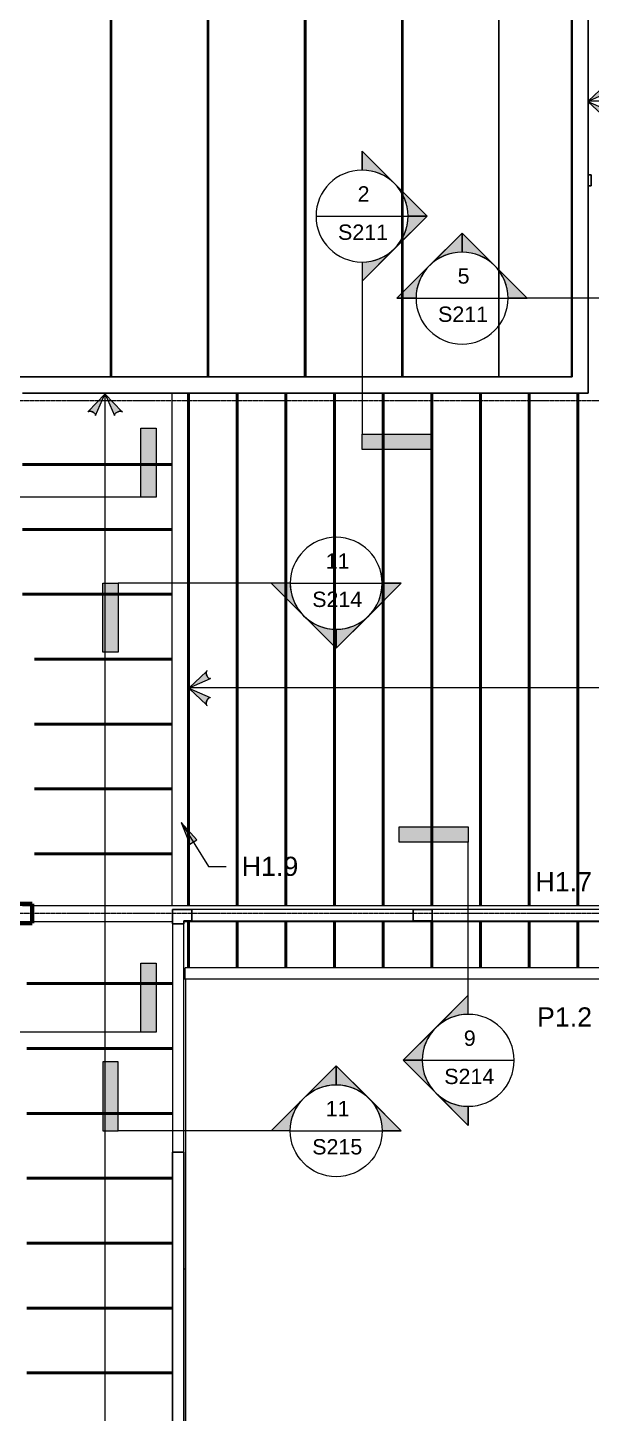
# Model space of a CAD drawing. Header units: inches. Extents: x -4036 to -1914, y 2 to 12338.
# Drawn here: x -3481 to -3203, y 11036 to 11719 of the extents above; entities that cross this region are included whole.
import ezdxf

# ---------------------------------------------------------------- set-up
doc = ezdxf.new("R2010")
doc.units = ezdxf.units.IN
doc.header["$MEASUREMENT"] = 0
doc.linetypes.add('Línea de rejilla', pattern=[0.875, 0.5, -0.125, 0.125, -0.125])
for name, color, linetype, lineweight in [('A-DETL-GENF', 92, 'Continuous', 9), ('A-GLAZ-CWMG', 51, 'Continuous', 9), ('A-WALL', 113, 'Continuous', 9), ('G-ANNO-SYMB', 111, 'Continuous', 9), ('G-ANNO-TEXT', 231, 'Continuous', 9), ('I-WALL', 2, 'Continuous', 9), ('S-BEAM', 12, 'Continuous', 9), ('S-BEAM-ANLY', 10, 'Continuous', 50), ('S-COLS', 52, 'Continuous', 9), ('S-COLS-SYMB', 171, 'Continuous', 70), ('S-GRID', 1, 'Continuous', 9)]:
    doc.layers.add(name, color=color, linetype=linetype, lineweight=lineweight)
doc.styles.add('Arial', font='arial.ttf', dxfattribs={"height": 9.448819})
doc.styles.add('Arial_2', font='arial.ttf', dxfattribs={"height": 7.559055})

# ---------------------------------------------------------------- blocks, each defined once
blk = doc.blocks.new('Rectangular Mullion - 5 1_2_-748986-FRAMING PLAN - 2ND FLOOR')
at = {"layer": 'A-GLAZ-CWMG', "lineweight": 25}
for p, q in [((0, 2.75), (-1.5, 2.75)), ((-1.5, 2.75), (-1.5, -2.75)), ((0, -2.75), (0, 2.75)), ((-1.5, -2.75), (0, -2.75))]:
    blk.add_line(p, q, dxfattribs=at)
blk = doc.blocks.new('Madera-Pilar - 235 x 235-1148042-FRAMING PLAN - 2ND FLOOR')
at = {"layer": 'S-COLS-SYMB'}
for p, q in [((-4.75, 4.75), (-4.75, -4.75)), ((-4.75, 4.75), (4.75, 4.75)), ((4.75, 4.75), (4.75, -4.75)), ((-4.75, -4.75), (4.75, -4.75))]:
    blk.add_line(p, q, dxfattribs=at)
blk = doc.blocks.new('TRUSS - 22_-1312648-FRAMING PLAN - 2ND FLOOR')
at = {"layer": 'S-BEAM'}
for p, q in [((113.1875, 0), (-139.675, 0)), ((143.675, 0), (121.0625, 0))]:
    blk.add_line(p, q, dxfattribs=at)
blk = doc.blocks.new('hollowcore plank - HEAVY-V112-FRAMING PLAN - 2ND FLOOR')
at = {"layer": 'S-BEAM'}
for p, q in [((0, 23.94), (224, 23.94)), ((0, 23.9), (224, 23.9)), ((0, 23.52), (224, 23.52)), ((224, -23.52), (0, -23.52)), ((0, -23.9), (224, -23.9)), ((0, -23.94), (224, -23.94))]:
    blk.add_line(p, q, dxfattribs=at)
blk = doc.blocks.new('hollowcore plank - HEAVY-V113-FRAMING PLAN - 2ND FLOOR')
at = {"layer": 'S-BEAM'}
for p, q in [((0, 23.52), (224, 23.52)), ((224, -23.52), (0, -23.52)), ((0, -23.9), (224, -23.9)), ((0, -23.94), (224, -23.94))]:
    blk.add_line(p, q, dxfattribs=at)
blk = doc.blocks.new('hollowcore plank - HEAVY-1550527-FRAMING PLAN - 2ND FLOOR')
at = {"layer": 'S-BEAM'}
for p, q in [((0, 23.9), (224, 23.9)), ((0, 23.52), (224, 23.52)), ((224, -11.91), (0, -11.91))]:
    blk.add_line(p, q, dxfattribs=at)
blk = doc.blocks.new('TRUSSES - TRUSSES-1144902-FRAMING PLAN - 2ND FLOOR')
at = {"layer": 'A-DETL-GENF'}
h = blk.add_hatch(color=256, dxfattribs=at)
h.paths.add_polyline_path([(583.2, 4.83), (593.75, 0.23), (585.15, 8.4), (585.24, 8.17), (585.29, 7.9), (585.26, 7.25), (585.06, 6.53), (584.73, 5.84), (584.3, 5.27), (583.83, 4.9), (583.6, 4.81), (583.39, 4.79)], flags=0)
h.paths.add_polyline_path([(583.2, -4.6), (583.39, -4.56), (583.6, -4.59), (583.9, -4.73), (584.06, -4.83), (584.52, -5.31), (584.91, -5.95), (585.18, -6.66), (585.3, -7.36), (585.24, -7.95), (585.15, -8.17), (593.75, 0), (583.9, -4.3)], flags=0)
for p, q in [((585.15, 8.4), (584.87, 8.66)), ((593.75, 0.23), (585.15, 8.4)), ((12.85, 0), (593.75, 0)), ((583.2, 4.83), (593.75, 0.23)), ((593.75, 0), (583.2, -4.6)), ((585.15, -8.17), (593.75, 0)), ((585.15, -8.17), (584.87, -8.43))]:
    blk.add_line(p, q, dxfattribs=at)
for centre, major_axis, start_param, end_param in [((584.04, 6.74), (0.84, 1.91), 5.767326, 6.283185), ((584.04, 6.74), (0.84, 1.91), 4.729651, 5.224453), ((584.04, 6.74), (0.84, 1.91), 5.251857, 5.755279), ((584.04, 6.74), (0.84, 1.91), 3.141593, 3.652293), ((584.04, 6.74), (0.84, 1.91), 3.673425, 4.171554), ((584.04, 6.74), (0.84, 1.91), 4.203055, 4.696194), ((584.04, -6.52), (-0.84, 1.91), 5.772485, 6.283185), ((584.04, -6.52), (-0.84, 1.91), 5.253224, 5.751353), ((584.04, -6.52), (-0.84, 1.91), 4.728584, 5.221723), ((584.04, -6.52), (-0.84, 1.91), 4.200325, 4.695127), ((584.04, -6.52), (-0.84, 1.91), 3.141593, 3.657452), ((584.04, -6.52), (-0.84, 1.91), 3.669499, 4.172921)]:
    blk.add_ellipse(centre, major_axis=major_axis, ratio=0.493649, start_param=start_param, end_param=end_param, dxfattribs=at)
for points, knots in [([(585.15, 8.4), (585.19, 8.33), (585.25, 8.18), (585.31, 7.82), (585.29, 7.26), (585.09, 6.52), (584.76, 5.84), (584.36, 5.3), (583.94, 4.94), (583.61, 4.79), (583.36, 4.78), (583.26, 4.81), (583.2, 4.83)], [0, 0, 0, 0, 0.066667, 0.133333, 0.266667, 0.4, 0.533333, 0.65, 0.766667, 0.883333, 0.941667, 1, 1, 1, 1]), ([(583.2, -4.6), (583.26, -4.58), (583.39, -4.55), (583.6, -4.57), (583.83, -4.67), (584.14, -4.87), (584.53, -5.28), (584.93, -5.93), (585.23, -6.73), (585.33, -7.41), (585.27, -7.9), (585.2, -8.09), (585.15, -8.17)], [0, 0, 0, 0, 0.066667, 0.133333, 0.2, 0.266667, 0.4, 0.533333, 0.666667, 0.833333, 0.916667, 1, 1, 1, 1])]:
    blk.add_open_spline(points, degree=3, knots=knots, dxfattribs=at)
blk = doc.blocks.new('TRUSSES - TRUSSES-1503725-FRAMING PLAN - 2ND FLOOR')
at = {"layer": 'A-DETL-GENF'}
h = blk.add_hatch(color=256, dxfattribs=at)
h.paths.add_polyline_path([(-372.17, 8.4), (-380.77, 0.23), (-370.41, 4.79), (-370.62, 4.81), (-370.85, 4.9), (-371.08, 5.06), (-371.54, 5.53), (-371.93, 6.17), (-372.2, 6.89), (-372.31, 7.59), (-372.26, 8.17)], flags=0)
h.paths.add_polyline_path([(-380.77, 0), (-372.17, -8.17), (-372.26, -7.95), (-372.31, -7.68), (-372.28, -7.02), (-372.08, -6.3), (-371.74, -5.61), (-371.31, -5.04), (-370.85, -4.68), (-370.62, -4.59), (-370.41, -4.56), (-370.22, -4.6)], flags=0)
h = blk.add_hatch(color=256, dxfattribs=at)
h.paths.add_polyline_path([(372.17, 8.4), (372.29, 8.01), (372.31, 7.9), (372.28, 7.25), (372.08, 6.53), (371.74, 5.84), (371.31, 5.27), (370.85, 4.9), (370.62, 4.81), (370.41, 4.79), (370.22, 4.83), (380.77, 0.23), (372.57, 8.01)], flags=0)
h.paths.add_polyline_path([(380.77, 0), (370.41, -4.56), (370.62, -4.59), (370.85, -4.68), (371.08, -4.83), (371.54, -5.31), (371.93, -5.95), (372.2, -6.66), (372.31, -7.36), (372.26, -7.95), (372.17, -8.17)], flags=0)
for p, q in [((0, 14.61), (-12.61, 7.43)), ((0, 14.61), (12.85, 7.43)), ((-372.17, 8.4), (-380.77, 0.23)), ((-372.17, 8.4), (-371.89, 8.66)), ((-12.61, 7.43), (-12.61, -7.43)), ((12.85, -7.43), (12.85, 7.43)), ((12.85, 7.43), (12.85, -7.43)), ((372.17, 8.4), (371.89, 8.66)), ((380.77, 0.23), (372.17, 8.4)), ((-380.77, 0.23), (-370.22, 4.83)), ((-12.61, 0), (-380.77, 0)), ((12.85, 0), (380.77, 0)), ((370.22, 4.83), (380.77, 0.23)), ((-380.77, 0), (-372.17, -8.17)), ((-370.22, -4.6), (-380.77, 0)), ((380.77, 0), (370.22, -4.6)), ((372.17, -8.17), (380.77, 0)), ((-372.17, -8.17), (-371.89, -8.43)), ((0, -14.56), (-12.61, -7.43)), ((0, -14.56), (12.85, -7.43)), ((372.17, -8.17), (371.89, -8.43))]:
    blk.add_line(p, q, dxfattribs=at)
for centre, major_axis, start_param, end_param in [((-371.06, 6.74), (-0.84, 1.91), 0.527907, 1.031328), ((-371.06, 6.74), (-0.84, 1.91), 1.058732, 1.553534), ((-371.06, 6.74), (-0.84, 1.91), 0, 0.515859), ((371.06, 6.74), (0.84, 1.91), 5.767326, 6.283185), ((371.06, 6.74), (0.84, 1.91), 4.729651, 5.224453), ((371.06, 6.74), (0.84, 1.91), 5.251857, 5.755279), ((-371.06, 6.74), (-0.84, 1.91), 1.586991, 2.08013), ((-371.06, 6.74), (-0.84, 1.91), 2.111632, 2.609761), ((-371.06, 6.74), (-0.84, 1.91), 2.630892, 3.141593), ((371.06, 6.74), (0.84, 1.91), 3.141593, 3.652293), ((371.06, 6.74), (0.84, 1.91), 3.673425, 4.171554), ((371.06, 6.74), (0.84, 1.91), 4.203055, 4.696194), ((-371.06, -6.52), (0.84, 1.91), 1.588058, 2.082861), ((-371.06, -6.52), (0.84, 1.91), 1.061463, 1.554602), ((-371.06, -6.52), (0.84, 1.91), 0.531832, 1.029961), ((-371.06, -6.52), (0.84, 1.91), 0, 0.5107), ((371.06, -6.52), (-0.84, 1.91), 5.772485, 6.283185), ((371.06, -6.52), (-0.84, 1.91), 5.253224, 5.751353), ((371.06, -6.52), (-0.84, 1.91), 4.728584, 5.221723), ((371.06, -6.52), (-0.84, 1.91), 4.200325, 4.695127), ((-371.06, -6.52), (0.84, 1.91), 2.110265, 2.613686), ((-371.06, -6.52), (0.84, 1.91), 2.625734, 3.141593), ((371.06, -6.52), (-0.84, 1.91), 3.141593, 3.657452), ((371.06, -6.52), (-0.84, 1.91), 3.669499, 4.172921)]:
    blk.add_ellipse(centre, major_axis=major_axis, ratio=0.493649, start_param=start_param, end_param=end_param, dxfattribs=at)
for points, knots in [([(-370.22, 4.83), (-370.28, 4.81), (-370.4, 4.78), (-370.62, 4.8), (-370.84, 4.89), (-371.16, 5.1), (-371.55, 5.5), (-371.95, 6.16), (-372.25, 6.96), (-372.34, 7.64), (-372.28, 8.12), (-372.21, 8.31), (-372.17, 8.4)], [0, 0, 0, 0, 0.066667, 0.133333, 0.2, 0.266667, 0.4, 0.533333, 0.666667, 0.833333, 0.916667, 1, 1, 1, 1]), ([(372.17, 8.4), (372.2, 8.33), (372.26, 8.18), (372.33, 7.82), (372.31, 7.26), (372.1, 6.52), (371.77, 5.84), (371.37, 5.3), (370.96, 4.94), (370.62, 4.79), (370.38, 4.78), (370.27, 4.81), (370.22, 4.83)], [0, 0, 0, 0, 0.066667, 0.133333, 0.266667, 0.4, 0.533333, 0.65, 0.766667, 0.883333, 0.941667, 1, 1, 1, 1]), ([(-372.17, -8.17), (-372.2, -8.1), (-372.26, -7.96), (-372.33, -7.59), (-372.31, -7.03), (-372.1, -6.3), (-371.77, -5.62), (-371.37, -5.08), (-370.96, -4.71), (-370.62, -4.57), (-370.38, -4.55), (-370.27, -4.58), (-370.22, -4.6)], [0, 0, 0, 0, 0.066667, 0.133333, 0.266667, 0.4, 0.533333, 0.65, 0.766667, 0.883333, 0.941667, 1, 1, 1, 1]), ([(370.22, -4.6), (370.28, -4.58), (370.4, -4.55), (370.62, -4.57), (370.84, -4.67), (371.16, -4.87), (371.55, -5.28), (371.95, -5.93), (372.25, -6.73), (372.34, -7.41), (372.28, -7.9), (372.21, -8.09), (372.17, -8.17)], [0, 0, 0, 0, 0.066667, 0.133333, 0.2, 0.266667, 0.4, 0.533333, 0.666667, 0.833333, 0.916667, 1, 1, 1, 1])]:
    blk.add_open_spline(points, degree=3, knots=knots, dxfattribs=at)
blk = doc.blocks.new('TRUSSES - TRUSSES-1318064-FRAMING PLAN - 2ND FLOOR')
at = {"layer": 'A-DETL-GENF'}
h = blk.add_hatch(color=256, dxfattribs=at)
h.paths.add_polyline_path([(-232.9, 8.4), (-241.5, 0.23), (-231.14, 4.79), (-231.35, 4.81), (-231.58, 4.9), (-231.81, 5.06), (-232.27, 5.53), (-232.66, 6.17), (-232.93, 6.89), (-233.05, 7.59), (-232.99, 8.17)], flags=0)
h.paths.add_polyline_path([(-241.5, 0), (-232.9, -8.17), (-232.99, -7.95), (-233.04, -7.68), (-233.01, -7.02), (-232.81, -6.3), (-232.48, -5.61), (-232.05, -5.04), (-231.58, -4.68), (-231.35, -4.59), (-231.14, -4.56), (-230.95, -4.6), (-234.16, -3.21)], flags=0)
h = blk.add_hatch(color=256, dxfattribs=at)
h.paths.add_polyline_path([(232.9, 8.4), (232.99, 8.17), (233.04, 7.9), (233.01, 7.25), (232.81, 6.53), (232.48, 5.84), (232.05, 5.27), (231.58, 4.9), (231.35, 4.81), (231.14, 4.79), (230.95, 4.83), (241.5, 0.23), (237.39, 4.13)], flags=0)
h.paths.add_polyline_path([(241.5, 0), (231.14, -4.56), (231.35, -4.59), (231.58, -4.68), (231.81, -4.83), (232.27, -5.31), (232.66, -5.95), (232.93, -6.66), (233.05, -7.36), (232.99, -7.95), (232.9, -8.17), (237.39, -3.9)], flags=0)
for p, q in [((0, 14.61), (-12.61, 7.43)), ((0, 14.61), (12.85, 7.43)), ((-232.9, 8.4), (-241.5, 0.23)), ((-232.9, 8.4), (-232.62, 8.66)), ((-12.61, 7.43), (-12.61, -7.43)), ((12.85, -7.43), (12.85, 7.43)), ((12.85, 7.43), (12.85, -7.43)), ((232.9, 8.4), (232.62, 8.66)), ((241.5, 0.23), (232.9, 8.4)), ((-241.5, 0.23), (-230.95, 4.83)), ((-241.5, 0), (-232.9, -8.17)), ((-230.95, -4.6), (-241.5, 0)), ((-12.61, 0), (-241.5, 0)), ((12.85, 0), (241.5, 0)), ((230.95, 4.83), (241.5, 0.23)), ((241.5, 0), (230.95, -4.6)), ((232.9, -8.17), (241.5, 0)), ((-232.9, -8.17), (-232.62, -8.43)), ((0, -14.56), (-12.61, -7.43)), ((0, -14.56), (12.85, -7.43)), ((232.9, -8.17), (232.62, -8.43))]:
    blk.add_line(p, q, dxfattribs=at)
for centre, major_axis, start_param, end_param in [((-231.79, 6.74), (-0.84, 1.91), 0.527907, 1.031328), ((-231.79, 6.74), (-0.84, 1.91), 1.058732, 1.553534), ((-231.79, 6.74), (-0.84, 1.91), 0, 0.515859), ((231.79, 6.74), (0.84, 1.91), 5.767326, 6.283185), ((231.79, 6.74), (0.84, 1.91), 4.729651, 5.224453), ((231.79, 6.74), (0.84, 1.91), 5.251857, 5.755279), ((-231.79, 6.74), (-0.84, 1.91), 1.586991, 2.08013), ((-231.79, 6.74), (-0.84, 1.91), 2.111632, 2.609761), ((-231.79, 6.74), (-0.84, 1.91), 2.630892, 3.141593), ((231.79, 6.74), (0.84, 1.91), 3.141593, 3.652293), ((231.79, 6.74), (0.84, 1.91), 3.673425, 4.171554), ((231.79, 6.74), (0.84, 1.91), 4.203055, 4.696194), ((-231.79, -6.52), (0.84, 1.91), 1.588058, 2.069331), ((-231.79, -6.52), (0.84, 1.91), 1.061463, 1.554602), ((-231.79, -6.52), (0.84, 1.91), 0.531832, 1.029961), ((-231.79, -6.52), (0.84, 1.91), 0, 0.5107), ((231.79, -6.52), (-0.84, 1.91), 5.772485, 6.283185), ((231.79, -6.52), (-0.84, 1.91), 5.253224, 5.751353), ((231.79, -6.52), (-0.84, 1.91), 4.728584, 5.221723), ((231.79, -6.52), (-0.84, 1.91), 4.213855, 4.695127), ((-231.79, -6.52), (0.84, 1.91), 2.110265, 2.613686), ((-231.79, -6.52), (0.84, 1.91), 2.625734, 3.141593), ((231.79, -6.52), (-0.84, 1.91), 3.141593, 3.657452), ((231.79, -6.52), (-0.84, 1.91), 3.669499, 4.172921)]:
    blk.add_ellipse(centre, major_axis=major_axis, ratio=0.493649, start_param=start_param, end_param=end_param, dxfattribs=at)
for points, knots in [([(-230.95, 4.83), (-231.01, 4.81), (-231.14, 4.78), (-231.35, 4.8), (-231.58, 4.89), (-231.89, 5.1), (-232.28, 5.5), (-232.68, 6.16), (-232.98, 6.96), (-233.08, 7.64), (-233.02, 8.12), (-232.95, 8.31), (-232.9, 8.4)], [0, 0, 0, 0, 0.066667, 0.133333, 0.2, 0.266667, 0.4, 0.533333, 0.666667, 0.833333, 0.916667, 1, 1, 1, 1]), ([(232.9, 8.4), (232.94, 8.33), (233, 8.18), (233.06, 7.82), (233.04, 7.26), (232.84, 6.52), (232.51, 5.84), (232.11, 5.3), (231.69, 4.94), (231.36, 4.79), (231.11, 4.78), (231.01, 4.81), (230.95, 4.83)], [0, 0, 0, 0, 0.066667, 0.133333, 0.266667, 0.4, 0.533333, 0.65, 0.766667, 0.883333, 0.941667, 1, 1, 1, 1]), ([(-232.9, -8.17), (-232.94, -8.1), (-233, -7.96), (-233.06, -7.59), (-233.04, -7.03), (-232.84, -6.3), (-232.51, -5.62), (-232.11, -5.08), (-231.69, -4.71), (-231.36, -4.57), (-231.11, -4.55), (-231.01, -4.58), (-230.95, -4.6)], [0, 0, 0, 0, 0.066667, 0.133333, 0.266667, 0.4, 0.533333, 0.65, 0.766667, 0.883333, 0.941667, 1, 1, 1, 1]), ([(230.95, -4.6), (231.01, -4.58), (231.14, -4.55), (231.35, -4.57), (231.58, -4.67), (231.89, -4.87), (232.28, -5.28), (232.68, -5.93), (232.98, -6.73), (233.08, -7.41), (233.02, -7.9), (232.95, -8.09), (232.9, -8.17)], [0, 0, 0, 0, 0.066667, 0.133333, 0.2, 0.266667, 0.4, 0.533333, 0.666667, 0.833333, 0.916667, 1, 1, 1, 1])]:
    blk.add_open_spline(points, degree=3, knots=knots, dxfattribs=at)
blk = doc.blocks.new('Vista de diseño - Extremo final de sección - Rellenado-14997-FRAMING PLAN - 2ND FLOOR')
at = {"layer": 'G-ANNO-SYMB'}
blk.add_hatch(color=256, dxfattribs=at).paths.add_polyline_path([(0, 0.3543), (0, 0), (-0.0787, 0), (-0.0787, 0.3543)], flags=0)
for p, q in [((0, 0.3543), (-0.0787, 0.3543)), ((-0.0787, 0.3543), (-0.0787, 0)), ((0, 0), (0, 0.3543)), ((-0.0787, 0), (0, 0))]:
    blk.add_line(p, q, dxfattribs=at)
blk = doc.blocks.new('Vista de diseño - Extremo inicial de sección - Rellenado-1561-FRAMING PLAN - 2ND FLOOR')
at = {"layer": 'G-ANNO-SYMB'}
h = blk.add_hatch(color=256, dxfattribs=at)
edge = h.paths.add_edge_path(flags=0)
edge.add_line((-0.2362, 0.3341), (-0.2362, 0.2362))
edge.add_arc((-0.2362, 0), 0.2362, 90, 135)
edge.add_line((-0.4033, 0.167), (-0.2362, 0.3341))
h = blk.add_hatch(color=256, dxfattribs=at)
edge = h.paths.add_edge_path(flags=0)
edge.add_line((-0.2362, 0.3341), (-0.0692, 0.167))
edge.add_arc((-0.2362, 0), 0.2362, 45, 90)
edge.add_line((-0.2362, 0.2362), (-0.2362, 0.3341))
h = blk.add_hatch(color=256, dxfattribs=at)
edge = h.paths.add_edge_path(flags=0)
edge.add_line((-0.5703, 0), (-0.4033, 0.167))
edge.add_arc((-0.2362, 0), 0.2362, 135, 180)
edge.add_line((-0.4724, 0), (-0.5703, 0))
h = blk.add_hatch(color=256, dxfattribs=at)
edge = h.paths.add_edge_path(flags=0)
edge.add_line((0.0978, 0), (0, 0))
edge.add_arc((-0.2362, 0), 0.2362, 360, 405)
edge.add_line((-0.0692, 0.167), (0.0978, 0))
for p, q in [((-0.2362, 0.3341), (-0.5703, 0)), ((-0.2362, 0.3341), (-0.4033, 0.167)), ((-0.2362, 0.3341), (0.0978, 0)), ((-0.2362, 0.2362), (-0.2362, 0.3341)), ((-0.2362, 0.3341), (-0.2362, 0.2362)), ((-0.0692, 0.167), (-0.2362, 0.3341)), ((-0.4033, 0.167), (-0.5703, 0)), ((0.0978, 0), (-0.0692, 0.167)), ((-0.5703, 0), (-0.4724, 0)), ((0, 0), (0.0978, 0)), ((-0.4724, 0), (-0.5703, 0)), ((0, 0), (0.0978, 0))]:
    blk.add_line(p, q, dxfattribs=at)
for start, end in [(360, 180), (90, 135), (45, 90), (135, 180), (360, 45), (180, 360)]:
    blk.add_arc((-0.2362, 0), 0.2362, start, end, dxfattribs=at)

msp = doc.modelspace()

# ---------------------------------------------------------------- hatches: boundary and pattern name
at = {"layer": 'G-ANNO-TEXT'}
msp.add_hatch(color=50, dxfattribs=at).paths.add_polyline_path([(-3404.99, 11327.28), (-3400.74, 11316.58), (-3397.34, 11318.68)], flags=0)

# ---------------------------------------------------------------- linework, layer by layer
at = {"layer": 'A-WALL', "lineweight": 25}
for p, q in [((-3204.37, 11778.99), (-3204.37, 11538.99)), ((-3212.37, 11546.99), (-3212.37, 11770.99)), ((-3823.82, 11546.99), (-3212.37, 11546.99)), ((-3204.37, 11538.99), (-3483.32, 11538.99))]:
    msp.add_line(p, q, dxfattribs=at)
at = {"layer": 'G-ANNO-SYMB'}
for p, q in [((-3338.58, 11626.34), (-3293.22, 11626.34)), ((-3315.9, 11603.66), (-3315.9, 11518.79)), ((-3289.27, 11585.88), (-3243.91, 11585.88)), ((-3159.05, 11585.88), (-3243.91, 11585.88)), ((-3424.98, 11487.79), (-3509.84, 11487.79)), ((-3351.3, 11445.25), (-3436.17, 11445.25)), ((-3351.3, 11445.25), (-3305.95, 11445.25)), ((-3263.54, 11232.64), (-3263.54, 11317.51)), ((-3424.98, 11223.79), (-3509.84, 11223.79)), ((-3286.22, 11209.97), (-3240.86, 11209.97)), ((-3351.3, 11175.25), (-3436.17, 11175.25)), ((-3351.3, 11175.25), (-3305.95, 11175.25))]:
    msp.add_line(p, q, dxfattribs=at)
at = {"layer": 'G-ANNO-TEXT', "color": 50}
for p, q in [((-3404.99, 11327.28), (-3400.74, 11316.58)), ((-3397.34, 11318.68), (-3404.99, 11327.28)), ((-3404.99, 11327.28), (-3391.64, 11305.64)), ((-3400.74, 11316.58), (-3397.34, 11318.68)), ((-3391.64, 11305.64), (-3382.87, 11305.64))]:
    msp.add_line(p, q, dxfattribs=at)
at = {"layer": 'I-WALL', "lineweight": 25}
for p, q in [((-3409.3, 11277.23), (-3409.3, 11284.29)), ((-3409.3, 11284.29), (-3399.82, 11284.29)), ((-3399.82, 11284.29), (-3399.82, 11278.79)), ((-3290.72, 11278.79), (-3290.72, 11284.29)), ((-3290.72, 11284.29), (-3281.32, 11284.29)), ((-3281.32, 11284.29), (-3281.32, 11278.79)), ((-3403.8, 11277.23), (-3409.3, 11277.23)), ((-3399.82, 11278.79), (-3403.8, 11278.79)), ((-3403.8, 11278.79), (-3403.8, 11277.23)), ((-3281.32, 11278.79), (-3290.72, 11278.79)), ((-3409.3, 11010.8), (-3409.3, 11164.59)), ((-3409.3, 11164.59), (-3403.8, 11164.59)), ((-3403.8, 11164.59), (-3403.8, 11010.8))]:
    msp.add_line(p, q, dxfattribs=at)
at = {"layer": 'I-WALL'}
for p, q in [((-3290.72, 11284.29), (-3399.82, 11284.29)), ((-3161.32, 11284.29), (-3281.32, 11284.29)), ((-3409.3, 11277.23), (-3409.3, 11164.59)), ((-3403.8, 11164.59), (-3403.8, 11277.23)), ((-3399.82, 11278.79), (-3290.72, 11278.79)), ((-3281.32, 11278.79), (-3161.32, 11278.79)), ((-2076.17, 11255.64), (-3403.17, 11255.64)), ((-3403.17, 11250.14), (-3403.17, 11255.64)), ((-3403.8, 11250.14), (-2070.67, 11250.14)), ((-3402.8, 10848.64), (-3402.8, 11250.14)), ((-3403.8, 11107.18), (-3402.8, 11107.18))]:
    msp.add_line(p, q, dxfattribs=at)
at = {"layer": 'S-BEAM'}
for p, q in [((-3409.49, 11286.13), (-3409.49, 11538.99)), ((-3401.61, 11286.13), (-3401.61, 11538.99)), ((-2811.43, 11286.13), (-3483.32, 11286.13)), ((-3401.61, 11286.13), (-3409.49, 11286.13)), ((-3409.3, 11278.25), (-3483.32, 11278.25)), ((-2811.43, 11278.25), (-3403.8, 11278.25))]:
    msp.add_line(p, q, dxfattribs=at)
at = {"layer": 'S-BEAM-ANLY', "color": 7}
for p, q in [((-3401.44, 11538.99), (-3401.44, 11512.99)), ((-3377.44, 11538.99), (-3377.44, 11512.99)), ((-3353.44, 11538.99), (-3353.44, 11512.99)), ((-3329.44, 11538.99), (-3329.44, 11512.99)), ((-3305.44, 11538.99), (-3305.44, 11512.99)), ((-3281.44, 11538.99), (-3281.44, 11512.99)), ((-3257.44, 11538.99), (-3257.44, 11512.99)), ((-3233.44, 11538.99), (-3233.44, 11512.99)), ((-3209.44, 11538.99), (-3209.44, 11512.99)), ((-3401.44, 11512.99), (-3401.44, 11286.13)), ((-3377.44, 11512.99), (-3377.44, 11286.13)), ((-3353.44, 11512.99), (-3353.44, 11286.13)), ((-3329.44, 11512.99), (-3329.44, 11286.13)), ((-3305.44, 11512.99), (-3305.44, 11286.13)), ((-3281.44, 11512.99), (-3281.44, 11286.13)), ((-3257.44, 11512.99), (-3257.44, 11286.13)), ((-3233.44, 11512.99), (-3233.44, 11286.13)), ((-3209.44, 11512.99), (-3209.44, 11286.13)), ((-3483.32, 11503.79), (-3467.82, 11503.79)), ((-3467.82, 11503.79), (-3428.8, 11503.79)), ((-3428.8, 11503.79), (-3409.49, 11503.79)), ((-3483.32, 11471.79), (-3467.82, 11471.79)), ((-3467.82, 11471.79), (-3428.8, 11471.79)), ((-3428.8, 11471.79), (-3409.49, 11471.79)), ((-3483.32, 11439.79), (-3467.82, 11439.79)), ((-3467.82, 11439.79), (-3428.8, 11439.79)), ((-3428.8, 11439.79), (-3409.49, 11439.79)), ((-3477.39, 11407.79), (-3460.36, 11407.79)), ((-3460.36, 11407.79), (-3426.32, 11407.79)), ((-3426.32, 11407.79), (-3409.49, 11407.79)), ((-3477.39, 11375.79), (-3460.36, 11375.79)), ((-3460.36, 11375.79), (-3426.32, 11375.79)), ((-3426.32, 11375.79), (-3409.49, 11375.79)), ((-3477.39, 11343.79), (-3460.36, 11343.79)), ((-3460.36, 11343.79), (-3426.32, 11343.79)), ((-3426.32, 11343.79), (-3409.49, 11343.79)), ((-3477.39, 11311.79), (-3460.36, 11311.79)), ((-3460.36, 11311.79), (-3426.32, 11311.79)), ((-3426.32, 11311.79), (-3409.49, 11311.79)), ((-3401.44, 11278.25), (-3401.44, 11255.64)), ((-3377.44, 11278.25), (-3377.44, 11255.64)), ((-3353.44, 11278.25), (-3353.44, 11255.64)), ((-3329.44, 11278.25), (-3329.44, 11255.64)), ((-3305.44, 11278.25), (-3305.44, 11255.64)), ((-3281.44, 11278.25), (-3281.44, 11255.64)), ((-3257.44, 11278.25), (-3257.44, 11255.64)), ((-3233.44, 11278.25), (-3233.44, 11255.64)), ((-3209.44, 11278.25), (-3209.44, 11255.64)), ((-3481.17, 11247.79), (-3463.2, 11247.79)), ((-3463.2, 11247.79), (-3427.27, 11247.79)), ((-3427.27, 11247.79), (-3409.3, 11247.79)), ((-3481.17, 11215.79), (-3463.2, 11215.79)), ((-3463.2, 11215.79), (-3427.27, 11215.79)), ((-3427.27, 11215.79), (-3409.3, 11215.79)), ((-3481.17, 11183.79), (-3463.2, 11183.79)), ((-3463.2, 11183.79), (-3427.27, 11183.79)), ((-3427.27, 11183.79), (-3409.3, 11183.79)), ((-3481.17, 11151.79), (-3463.2, 11151.79)), ((-3463.2, 11151.79), (-3427.27, 11151.79)), ((-3427.27, 11151.79), (-3409.3, 11151.79)), ((-3481.17, 11119.79), (-3463.2, 11119.79)), ((-3463.2, 11119.79), (-3427.27, 11119.79)), ((-3427.27, 11119.79), (-3409.3, 11119.79)), ((-3481.17, 11087.79), (-3463.2, 11087.79)), ((-3463.2, 11087.79), (-3427.27, 11087.79)), ((-3427.27, 11087.79), (-3409.3, 11087.79)), ((-3481.17, 11055.79), (-3463.2, 11055.79)), ((-3463.2, 11055.79), (-3427.27, 11055.79)), ((-3427.27, 11055.79), (-3409.3, 11055.79))]:
    msp.add_line(p, q, dxfattribs=at)
at = {"layer": 'S-GRID', "linetype": 'Línea de rejilla'}
for p, q in [((-1959.43, 11535.19), (-3987.13, 11535.19)), ((-1959.43, 11282.44), (-3987.13, 11282.44))]:
    msp.add_line(p, q, dxfattribs=at)

# ---------------------------------------------------------------- block references
at = {"layer": 'A-DETL-GENF'}
for name, p, rotation in [('TRUSSES - TRUSSES-1503725-FRAMING PLAN - 2ND FLOOR', (-2823.61, 11682.99), 180), ('TRUSSES - TRUSSES-1144902-FRAMING PLAN - 2ND FLOOR', (-3442.49, 10944.79), 89.99999999999895), ('TRUSSES - TRUSSES-1318064-FRAMING PLAN - 2ND FLOOR', (-3159.69, 11393.63), 180)]:
    msp.add_blockref(name, p, dxfattribs=dict(at, rotation=rotation))
at = {"layer": 'A-GLAZ-CWMG', "extrusion": (0, 0, -1)}
msp.add_blockref('Rectangular Mullion - 5 1_2_-748986-FRAMING PLAN - 2ND FLOOR', (3204.37, 11643.99), dxfattribs=at)
at = {"layer": 'G-ANNO-SYMB', "xscale": 95.99999999999994, "yscale": 95.99999999999994, "zscale": 95.99999999999994}
for p, rotation in [((-3315.9, 11603.66), 269.9999999999996), ((-3351.3, 11445.25), 180), ((-3263.54, 11232.64), 90)]:
    msp.add_blockref('Vista de diseño - Extremo inicial de sección - Rellenado-1561-FRAMING PLAN - 2ND FLOOR', p, dxfattribs=dict(at, rotation=rotation))
for name, p in [('Vista de diseño - Extremo inicial de sección - Rellenado-1561-FRAMING PLAN - 2ND FLOOR', (-3243.91, 11585.88)), ('Vista de diseño - Extremo final de sección - Rellenado-14997-FRAMING PLAN - 2ND FLOOR', (-3436.17, 11175.25))]:
    msp.add_blockref(name, p, dxfattribs=at)
at = {"layer": 'G-ANNO-SYMB', "extrusion": (0, 0, -1), "xscale": 95.99999999999994, "yscale": 95.99999999999994, "zscale": 95.99999999999994}
for name, p in [('Vista de diseño - Extremo final de sección - Rellenado-14997-FRAMING PLAN - 2ND FLOOR', (3424.98, 11487.79)), ('Vista de diseño - Extremo final de sección - Rellenado-14997-FRAMING PLAN - 2ND FLOOR', (3424.98, 11223.79)), ('Vista de diseño - Extremo inicial de sección - Rellenado-1561-FRAMING PLAN - 2ND FLOOR', (3351.3, 11175.25))]:
    msp.add_blockref(name, p, dxfattribs=at)
for p, rotation in [((3315.9, 11518.79), 90.00000000000053), ((3436.17, 11445.25), 180), ((3263.54, 11317.51), 270.0000000000002)]:
    msp.add_blockref('Vista de diseño - Extremo final de sección - Rellenado-14997-FRAMING PLAN - 2ND FLOOR', p, dxfattribs=dict(at, rotation=rotation))
at = {"layer": 'S-BEAM'}
for name, p, rotation in [('hollowcore plank - HEAVY-V112-FRAMING PLAN - 2ND FLOOR', (-3463.65, 11770.99), 270.0000000000009), ('hollowcore plank - HEAVY-V112-FRAMING PLAN - 2ND FLOOR', (-3415.77, 11770.99), 270.0000000000009), ('hollowcore plank - HEAVY-V112-FRAMING PLAN - 2ND FLOOR', (-3367.89, 11770.99), 270.0000000000009), ('hollowcore plank - HEAVY-V112-FRAMING PLAN - 2ND FLOOR', (-3320, 11770.99), 270.0000000000009), ('hollowcore plank - HEAVY-V113-FRAMING PLAN - 2ND FLOOR', (-3272.12, 11770.99), 270.0000000000009), ('hollowcore plank - HEAVY-1550527-FRAMING PLAN - 2ND FLOOR', (-3236.31, 11770.99), 270.0000000000009), ('TRUSS - 22_-1312648-FRAMING PLAN - 2ND FLOOR', (-3401.44, 11399.31), 270), ('TRUSS - 22_-1312648-FRAMING PLAN - 2ND FLOOR', (-3377.44, 11399.31), 270), ('TRUSS - 22_-1312648-FRAMING PLAN - 2ND FLOOR', (-3353.44, 11399.31), 270), ('TRUSS - 22_-1312648-FRAMING PLAN - 2ND FLOOR', (-3329.44, 11399.31), 270), ('TRUSS - 22_-1312648-FRAMING PLAN - 2ND FLOOR', (-3305.44, 11399.31), 270), ('TRUSS - 22_-1312648-FRAMING PLAN - 2ND FLOOR', (-3281.44, 11399.31), 270), ('TRUSS - 22_-1312648-FRAMING PLAN - 2ND FLOOR', (-3257.44, 11399.31), 270), ('TRUSS - 22_-1312648-FRAMING PLAN - 2ND FLOOR', (-3233.44, 11399.31), 270), ('TRUSS - 22_-1312648-FRAMING PLAN - 2ND FLOOR', (-3209.44, 11399.31), 270)]:
    msp.add_blockref(name, p, dxfattribs=dict(at, rotation=rotation))
at = {"layer": 'S-COLS'}
msp.add_blockref('Madera-Pilar - 235 x 235-1148042-FRAMING PLAN - 2ND FLOOR', (-3483.32, 11282.44), dxfattribs=at)

# ---------------------------------------------------------------- texts
at = {"layer": 'G-ANNO-SYMB', "attachment_point": 1, "style": 'Arial_2'}
for s, insert, char_height, width in [('2', (-3318.08, 11641.04), 7.56, 7.272), ('S211', (-3327.72, 11622.18), 7.559, 30.603), ('5', (-3268.77, 11600.58), 7.56, 7.272), ('S211', (-3278.41, 11581.72), 7.559, 30.603), ('11', (-3333.81, 11459.95), 7.559, 14.544), ('S214', (-3340.45, 11441.1), 7.559, 30.603), ('9', (-3265.72, 11224.67), 7.56, 7.272), ('S214', (-3275.36, 11205.81), 7.559, 30.603), ('11', (-3333.81, 11189.95), 7.559, 14.544), ('S215', (-3340.45, 11171.1), 7.559, 30.603)]:
    msp.add_mtext(s, dxfattribs=dict(at, insert=insert, char_height=char_height, width=width))
at = {"layer": 'G-ANNO-TEXT', "color": 7, "char_height": 9.449, "attachment_point": 1, "style": 'Arial'}
for s, insert, width in [('H1.9', (-3375.19, 11310.37), 33.633), ('H1.7', (-3230.39, 11302.78), 33.633), ('P1.2', (-3229.64, 11236.08), 32.724)]:
    msp.add_mtext(s, dxfattribs=dict(at, insert=insert, width=width))

doc.saveas('drawing.dxf')
